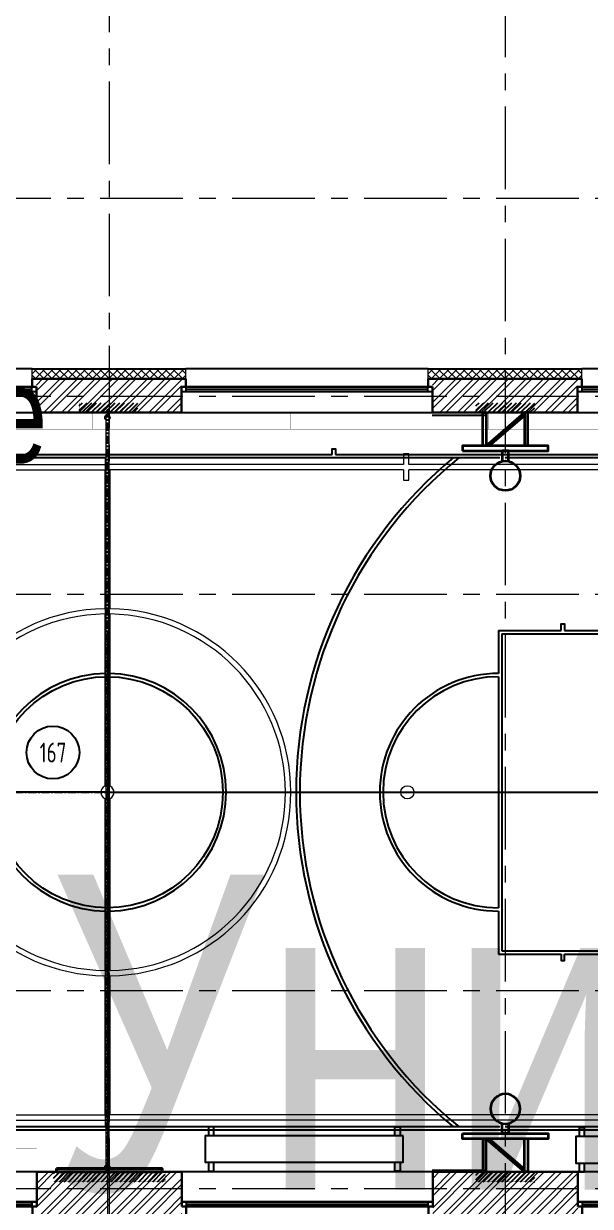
# Model space of a CAD drawing. Header units: millimetres. Extents: x -13407 to 8063098, y -54153 to 109271.
# Drawn here: x 40276 to 48863, y 60124 to 78036 of the extents above; entities that cross this region are included whole.
import ezdxf
from ezdxf.enums import TextEntityAlignment as Align

# ---------------------------------------------------------------- set-up
doc = ezdxf.new("R2018")
doc.units = ezdxf.units.MM
doc.linetypes.add('CENTER', pattern=[2, 1.25, -0.25, 0.25, -0.25])
doc.layers.get('Defpoints').update_dxf_attribs({"color": 6})
for name, color, linetype, lineweight in [('АР_Маркер экспликации', 239, 'Continuous', 13), ('АР_Навесной фасад', 5, 'Continuous', 5), ('АР_Номер помещения', 1, 'Continuous', 25), ('АР_Оси', 193, 'Continuous', 9), ('АР_Помещения_площадь', 19, 'Continuous', 9), ('АР_Сущ Несущая стена', 202, 'Continuous', 30), ('АР_Утеплитель', 250, 'Continuous', 9), ('АР_Штриховка кирпич', 250, 'Continuous', 9), ('ТХ_мебель передв', 250, 'Continuous', 13), ('ТХ_ОСНОВНОЙ', 103, 'Continuous', 25), ('ТХ_разметка минифутбол', 7, 'Continuous', 9)]:
    doc.layers.add(name, color=color, linetype=linetype, lineweight=lineweight)
doc.layers.add('АР_Названия помещений', color=124, linetype='Continuous', lineweight=5, plot=False)
for name, color, linetype in [('АР_новое окно', 160, 'Continuous'), ('ТХ_обор_спорт', 5, 'Continuous'), ('ТХ_разметка баскетбол', 7, 'Continuous'), ('ТХ_спорт_разметка', 2, 'Continuous')]:
    doc.layers.add(name, color=color, linetype=linetype)
doc.layers.add('ТХ_Задание КР', color=7, linetype='Continuous', true_color=0x9a5430)
doc.styles.add('ISOCPEUR', font='isocpeur.ttf', dxfattribs={"width": 0.7})
doc.styles.get("Standard").update_dxf_attribs({"font": 'arial.ttf'})
pattern_1 = [(45, (-951809.71, 109221.18), (-132.58252, 132.58252), []), (45, (-951721.32, 109221.18), (-132.58252, 132.58252), [])]

# ---------------------------------------------------------------- blocks, each defined once
blk = doc.blocks.new('*U14')
at = {"layer": 'АР_новое окно', "lineweight": 20}
for p, q in [((0, 3800), (-70, 3800)), ((0, 0), (-70, 0))]:
    blk.add_line(p, q, dxfattribs=at)
at = {"layer": 'АР_новое окно'}
for p, q in [((-70, 3800), (-70, 0)), ((-70, 0), (-70, 3800)), ((0, 3800), (0, 0)), ((0, 3730), (-70, 3730)), ((-35, 3730), (-35, 70)), ((0, 70), (-70, 70))]:
    blk.add_line(p, q, dxfattribs=at)
blk = doc.blocks.new('блок новое окно')
at = {"layer": 'АР_Навесной фасад', "ltscale": 100}
for points in [[(65, -640), (65, -800)], [(3735, -640), (3735, -800)]]:
    blk.add_lwpolyline(points, dxfattribs=at)
at = {"layer": 'АР_новое окно', "ltscale": 100}
for p, q in [((3800, 0), (0, 0)), ((3735, -521), (0, -521))]:
    blk.add_line(p, q, dxfattribs=at)
blk.add_lwpolyline([(65, -800), (3735, -800)], dxfattribs=at)
at = {"layer": 'АР_Сущ Несущая стена', "ltscale": 100}
for p, q in [((0, -521), (0, 0)), ((3800, -521), (3800, 0)), ((65, -521), (0, -521)), ((65, -521), (65, -640)), ((3800, -521), (3735, -521)), ((3735, -521), (3735, -640))]:
    blk.add_line(p, q, dxfattribs=at)
at = {"layer": 'АР_новое окно', "ltscale": 100, "xscale": -1, "rotation": 90}
blk.add_blockref('*U14', (3800, -521), dxfattribs=at)
blk = doc.blocks.new('*U609')
at = {"layer": 'АР_Номер помещения', "color": 7}
blk.add_circle((-4362, -1988), 400, dxfattribs=at)
at = {"layer": 'Defpoints', "color": 7, "style": 'ISOCPEUR', "width": 0.7, "flags": 1}
blk.add_attdef('КАТЕГОРИЯ', (-499, -2092), '', height=250, dxfattribs=at)
at = {"layer": 'Defpoints', "color": 7, "style": 'ISOCPEUR', "width": 0.7}
blk.add_attdef('ПЛОЩАДЬ_ПОМЕЩЕНИЯ', text='', height=200, dxfattribs=at).set_placement((7607, -7617), align=Align.MIDDLE_RIGHT)
at = {"layer": 'АР_Номер помещения', "color": 7, "style": 'ISOCPEUR', "width": 0.7}
blk.add_attdef('НОМЕР_ПОМЕЩЕНИЯ', text='', height=300, dxfattribs=at).set_placement((-4362, -1988), align=Align.MIDDLE_CENTER)
at = {"layer": 'АР_Помещения_площадь', "color": 7, "lineweight": 30, "width": 0.7, "flags": 104}
blk.add_attdef('ИМЯ_ПОМЕЩЕНИЯ', text='', height=100, dxfattribs=at).set_placement((158, 1217), align=Align.MIDDLE_CENTER)
blk = doc.blocks.new('*U610')
at = {"layer": 'Defpoints', "color": 7}
blk.add_line((371, -3321), (-51, -3321), dxfattribs=at)
at = {"layer": 'АР_Номер помещения', "color": 7}
blk.add_circle((-214, -2173), 400, dxfattribs=at)
at = {"layer": 'Defpoints', "color": 7, "style": 'ISOCPEUR', "width": 0.7, "flags": 1}
blk.add_attdef('КАТЕГОРИЯ', (-499, -2092), '', height=250, dxfattribs=at)
at = {"layer": 'Defpoints', "color": 7, "style": 'ISOCPEUR', "width": 0.7}
blk.add_attdef('ПЛОЩАДЬ_ПОМЕЩЕНИЯ', text='', height=200, dxfattribs=at).set_placement((376, -3075), align=Align.MIDDLE_RIGHT)
at = {"layer": 'АР_Номер помещения', "color": 7, "style": 'ISOCPEUR', "width": 0.7}
blk.add_attdef('НОМЕР_ПОМЕЩЕНИЯ', text='', height=300, dxfattribs=at).set_placement((-214, -2173), align=Align.MIDDLE_CENTER)
at = {"layer": 'АР_Помещения_площадь', "color": 7, "lineweight": 30, "width": 0.7, "flags": 104}
blk.add_attdef('ИМЯ_ПОМЕЩЕНИЯ', text='', height=100, dxfattribs=at).set_placement((158, 1217), align=Align.MIDDLE_CENTER)
blk = doc.blocks.new('бревно гимн 3000х400')
for points in [[(-10331, 62755), (-10331, 62890), (-10250, 62890), (-10250, 62755)], [(-7426, 62755), (-7426, 62890), (-7507, 62890), (-7507, 62755)], [(-10250, 62355), (-10250, 62220), (-10331, 62220), (-10331, 62355)], [(-7507, 62355), (-7507, 62220), (-7426, 62220), (-7426, 62355)]]:
    blk.add_lwpolyline(points)
blk.add_lwpolyline([(-10378, 62355), (-7378, 62355), (-7378, 62755), (-10378, 62755)], close=True)
blk = doc.blocks.new('У119')
at = {"const_width": 2}
blk.add_lwpolyline([(141634, -87746), (144634, -87746), (144634, -87996), (141634, -87996)], close=True, dxfattribs=at)
blk = doc.blocks.new('баскетбол')
at = {"color": 7, "ltscale": 100}
for centre, radius, start, end in [((10188.6, 0), 6578.6, 129.60082, 230.39918), ((10196.6, 0), 6530.6, 129.08868, 230.91132)]:
    blk.add_arc(centre, radius, start, end, dxfattribs=at)
at = {"layer": 'ТХ_разметка баскетбол', "color": 7}
for p, q in [((-5195.1, 5068.9), (725.9, 5068.9)), ((725.9, 1799.8), (725.9, 5068.9)), ((774.1, 1799.8), (774.1, 5068.9)), ((774.1, 5068.9), (6695.1, 5068.9)), ((6778.9, 5068.9), (12476.9, 5068.9)), ((6676.9, 2450), (6676.9, 1800)), ((6676.9, 2450), (7626.5, 2450)), ((6725, 2400), (12476.9, 2400)), ((6725, 2400), (6725, -2400)), ((7676.6, 2450), (8526.6, 2450)), ((6676.9, 1750), (6676.9, -1750)), ((725.9, -5068.9), (725.9, -1799.8)), ((774.1, -5068.9), (774.1, -1799.8)), ((6676.9, -1800), (6676.9, -2450)), ((6676.9, -2450), (7626.5, -2450)), ((6725, -2400), (12476.9, -2400)), ((7676.6, -2450), (8526.6, -2450)), ((725.9, -5068.9), (-5195.1, -5068.9)), ((6695.1, -5068.9), (774.1, -5068.9)), ((12476.9, -5068.9), (6778.9, -5068.9))]:
    blk.add_line(p, q, dxfattribs=at)
for points in [[(4155, 5117), (4155, 5201.4), (4205, 5201.4), (4205, 5117)], [(4205, 5117), (12525, 5117), (12525, -5117), (-11025, -5117), (-11025, 5117), (-2705, 5117)], [(-2655, 5117), (4155, 5117)], [(7626.5, 2450), (7626.5, 2550), (7676.6, 2550), (7676.6, 2450)], [(7626.5, -2450), (7626.5, -2550), (7676.6, -2550), (7676.6, -2450)]]:
    blk.add_lwpolyline(points, dxfattribs=at)
blk.add_circle((750, 0), 1750, dxfattribs=at)
for centre, radius, start, end in [((750, 0), 1800, 90.76597, 269.23403), ((750, 0), 1800, 270.76597, 89.23403), ((6676.9, 0), 1800, 90, 270), ((6676.9, 0), 1750, 90, 270)]:
    blk.add_arc(centre, radius, start, end, dxfattribs=at)
blk = doc.blocks.new('A$C00b7f25d')
at = {"layer": 'ТХ_разметка минифутбол', "color": 1}
for p, q in [((5675, 10628), (10202, 10628)), ((14650, 10628), (10122, 10628)), ((20770, 10628), (14730, 10628)), ((5675, 10547), (10122, 10547)), ((14650, 10547), (10202, 10547)), ((20359, 10547), (14730, 10547)), ((-34, 777), (10122, 777)), ((20359, 777), (10202, 777)), ((-444, 698), (10202, 698)), ((20770, 698), (10122, 698))]:
    blk.add_line(p, q, dxfattribs=at)
for points in [[(14730, 10628), (14730, 10788), (14650, 10788), (14650, 10628)], [(10122, 10628), (10122, 10628)], [(10202, 10628), (10202, 10628)], [(10122, 10547), (10122, 8442)], [(10122, 10547), (10122, 8442)], [(10202, 10547), (10202, 8442)], [(10202, 10547), (10202, 8442)], [(14650, 10547), (14650, 10387), (14730, 10387), (14730, 10547)], [(14650, 10547), (14650, 10387), (14730, 10387), (14730, 10547)], [(10122, 8363), (10122, 5754)], [(10122, 8363), (10122, 5754)], [(10202, 8363), (10202, 5754)], [(10122, 5571), (10122, 2963)], [(10122, 5571), (10122, 2963)], [(10202, 5571), (10202, 2963)], [(10202, 5571), (10202, 2963)], [(10122, 2883), (10122, 777)], [(10122, 2883), (10122, 777)], [(10202, 2883), (10202, 777)], [(10202, 2883), (10202, 777)], [(10122, 698), (10122, 697)], [(10122, 698), (10122, 697)], [(10202, 698), (10202, 697)], [(10202, 698), (10202, 697)]]:
    blk.add_lwpolyline(points, dxfattribs=at)
blk.add_circle((14708, 5662), 100, dxfattribs=at)
for centre, radius, start, end in [((10162, 5662), 2780, 90.8208, 269.1789), ((10163, 5662), 2780, 270.8211, 89.1792), ((10163, 5663), 2700, 90.8545, 269.1452), ((10162, 5663), 2700, 270.8548, 89.1455), ((10163, 5662), 100, 113.5709, 246.4289), ((10163, 5662), 100, 113.5855, 246.4148), ((10163, 5662), 100, 293.5711, 66.4291), ((10163, 5662), 100, 293.5852, 66.4145)]:
    blk.add_arc(centre, radius, start, end, dxfattribs=at)
blk = doc.blocks.new('ферма тренир')
at = {"color": 250, "lineweight": 35}
for p, q in [((822522, -87224), (823102, -86724)), ((822567, -87224), (823102, -86768)), ((822805, -86724), (822819, -86724)), ((822812, -86730), (822812, -86717)), ((822805, -87225), (822818, -87225)), ((822812, -87219), (822812, -87232))]:
    blk.add_line(p, q, dxfattribs=at)
for points in [[(822472, -87224), (822472, -86724), (822522, -86724), (822522, -87224)], [(823152, -87224), (823152, -86724), (823102, -86724), (823102, -87224)], [(822862, -87460), (822862, -87304), (822762, -87304), (822762, -87460)]]:
    blk.add_lwpolyline(points, dxfattribs=at)
blk.add_lwpolyline([(822162, -87304), (823462, -87304), (823462, -87224), (822162, -87224)], close=True, dxfattribs=at)
blk.add_circle((822812, -87679), 225, dxfattribs=at)

msp = doc.modelspace()

# ---------------------------------------------------------------- hatches: boundary and pattern name
at = {"layer": 'АР_Утеплитель', "ltscale": 100}
h = msp.add_hatch(dxfattribs=at)
h.set_pattern_fill('ANSI37', color=256, scale=700)
h.set_pattern_definition([(45, (-935635.03, 108547.145), (-61.871843, 61.871843), []), (135, (-935635.03, 108547.145), (-61.871843, -61.871843), [])])
h.paths.add_polyline_path([(42734.9, 72655), (40404.9, 72655), (40404.9, 72805), (42734.9, 72805)])
h = msp.add_hatch(dxfattribs=at)
h.set_pattern_fill('ANSI37', color=256, scale=700)
h.set_pattern_definition([(45, (-929635.03, 108547.145), (-61.871843, 61.871843), []), (135, (-929635.03, 108547.145), (-61.871843, -61.871843), [])])
h.paths.add_polyline_path([(48734.9, 72655), (46404.9, 72655), (46404.9, 72805), (48734.9, 72805)])
at = {"layer": 'АР_Штриховка кирпич', "ltscale": 100}
h = msp.add_hatch(dxfattribs=at)
h.set_pattern_fill('ANSI32', color=256, scale=500)
h.set_pattern_definition([(45, (-957809.71, 109221.18), (-132.58252, 132.58252), []), (45, (-957721.32, 109221.18), (-132.58252, 132.58252), [])])
h.paths.add_polyline_path([(42669.9, 72655), (40469.9, 72655), (40469.9, 72145), (42669.9, 72145)])
h = msp.add_hatch(dxfattribs=at)
h.set_pattern_fill('ANSI32', color=256, scale=500)
h.set_pattern_definition(pattern_1)
h.paths.add_polyline_path([(48669.9, 72655), (46469.9, 72655), (46469.9, 72145), (48669.9, 72145)])
h = msp.add_hatch(dxfattribs=at)
h.set_pattern_fill('ANSI32', color=256, scale=500)
h.set_pattern_definition(pattern_1)
h.paths.add_polyline_path([(42674.9, 60645), (40474.9, 60645), (40474.9, 60005), (42674.9, 60005)])
h = msp.add_hatch(dxfattribs=at)
h.set_pattern_fill('ANSI32', color=256, scale=500)
h.set_pattern_definition(pattern_1)
h.paths.add_polyline_path([(48674.9, 60645), (46474.9, 60645), (46474.9, 60005), (48674.9, 60005)])
at = {"layer": 'ТХ_Задание КР', "ltscale": 100, "transparency": 33554636}
h = msp.add_hatch(dxfattribs=at)
h.set_pattern_fill('ANSI31', color=20, scale=400)
h.set_pattern_definition([(45, (217792.09, -55206.89), (-35.355339, 35.355339), [])])
h.paths.add_polyline_path([(41118.2, 72145), (41118.2, 72295.1), (42008.2, 72295.1), (42008.2, 72145)])
h = msp.add_hatch(dxfattribs=at)
h.set_pattern_fill('ANSI31', color=20, scale=400)
h.set_pattern_definition([(45, (223803.854, -55206.934), (-35.355339, 35.355339), [])])
h.paths.add_polyline_path([(47129.9, 72145), (47129.9, 72295), (48019.9, 72295), (48019.9, 72145)])
h = msp.add_hatch(dxfattribs=at)
h.set_pattern_fill('ANSI31', color=20, scale=400)
h.set_pattern_definition([(45, (217803.854, -66857.02), (-35.355339, 35.355339), [])])
h.paths.add_polyline_path([(40729.9, 60494.9), (40729.9, 60645), (42419.9, 60645), (42419.9, 60494.9)])
h = msp.add_hatch(dxfattribs=at)
h.set_pattern_fill('ANSI31', color=20, scale=400)
h.set_pattern_definition([(45, (223803.854, -66856.977), (-35.355339, 35.355339), [])])
h.paths.add_polyline_path([(47129.9, 60495), (47129.9, 60645), (48019.9, 60645), (48019.9, 60495)])

# ---------------------------------------------------------------- linework, layer by layer
at = {"layer": 'АР_Навесной фасад', "ltscale": 100}
for p, q in [((40404.9, 72815), (42734.9, 72815)), ((40404.9, 72805), (42734.9, 72805)), ((46404.9, 72815), (48734.9, 72815)), ((46404.9, 72805), (48734.9, 72805))]:
    msp.add_line(p, q, dxfattribs=at)
for points in [[(40404.9, 72655), (40404.9, 72815)], [(42734.9, 72655), (42734.9, 72815)], [(46404.9, 72655), (46404.9, 72815)], [(48734.9, 72655), (48734.9, 72815)]]:
    msp.add_lwpolyline(points, dxfattribs=at)
at = {"layer": 'АР_новое окно'}
for p, q in [((36669.9, 72145), (40469.9, 72145)), ((42669.9, 72145), (46469.9, 72145)), ((48669.9, 72145), (52469.9, 72145))]:
    msp.add_line(p, q, dxfattribs=at)
for points in [[(36734.9, 72815), (40404.9, 72815)], [(42734.9, 72815), (46404.9, 72815)], [(48734.9, 72815), (52404.9, 72815)]]:
    msp.add_lwpolyline(points, dxfattribs=at)
at = {"layer": 'АР_Оси', "linetype": 'CENTER', "ltscale": 1000}
for p, q in [((41569.9, 79157.5), (41569.9, 23425.1)), ((47569.9, 78779.3), (47569.9, 23046.9)), ((-12563.8, 75395), (70614.6, 75395)), ((-12563.8, 72395), (70614.6, 72395)), ((-12563.8, 69395), (70614.6, 69395)), ((-12563.8, 69395), (70614.6, 69395)), ((-12563.8, 63395), (70614.6, 63395)), ((-12563.8, 60395), (70614.6, 60395))]:
    msp.add_line(p, q, dxfattribs=at)
at = {"layer": 'АР_Сущ Несущая стена', "ltscale": 100}
for p, q in [((40404.9, 72655), (42734.9, 72655)), ((40404.9, 72536.1), (40404.9, 72655)), ((42734.9, 72536.1), (42734.9, 72655)), ((46404.9, 72655), (48734.9, 72655)), ((46404.9, 72536.1), (46404.9, 72655)), ((48734.9, 72536.1), (48734.9, 72655)), ((40404.9, 72536.1), (40469.9, 72536.1)), ((40469.9, 72536.1), (40469.9, 72145)), ((42669.9, 72536.1), (42669.9, 72145)), ((42669.9, 72536.1), (42734.9, 72536.1)), ((46404.9, 72536.1), (46469.9, 72536.1)), ((46469.9, 72536.1), (46469.9, 72145)), ((48669.9, 72536.1), (48669.9, 72145)), ((48669.9, 72536.1), (48734.9, 72536.1)), ((40469.9, 72145), (42669.9, 72145)), ((46469.9, 72145), (48669.9, 72145)), ((40474.9, 60645), (42674.9, 60645)), ((46474.9, 60645), (48674.9, 60645)), ((46474.9, 60123.9), (46474.9, 60645)), ((46474.9, 60123.9), (46409.9, 60123.9))]:
    msp.add_line(p, q, dxfattribs=at)
at = {"layer": 'АР_Сущ Несущая стена', "lineweight": 15, "ltscale": 100}
msp.add_line((36734.9, 72536.1), (40469.9, 72536.1), dxfattribs=at)
at = {"layer": 'ТХ_Задание КР', "color": 20, "ltscale": 100, "const_width": 2}
for points in [[(41118.2, 72145), (41118.2, 72295.1), (42008.2, 72295.1), (42008.2, 72145)], [(47129.9, 72145), (47129.9, 72295), (48019.9, 72295), (48019.9, 72145)], [(40729.9, 60494.9), (40729.9, 60645), (42419.9, 60645), (42419.9, 60494.9)], [(47129.9, 60495), (47129.9, 60645), (48019.9, 60645), (48019.9, 60495)]]:
    msp.add_lwpolyline(points, close=True, dxfattribs=at)
at = {"layer": 'ТХ_мебель передв', "color": 1, "ltscale": 100}
for p, q in [((41544.9, 68820.8), (41544.9, 58017.3)), ((42113.9, 66395), (34074.9, 66395))]:
    msp.add_line(p, q, dxfattribs=at)
at = {"layer": 'ТХ_обор_спорт', "color": 0, "linetype": 'CENTER', "ltscale": 100}
for points in [[(41544.9, 72195), (41544.9, 60595)], [(29744.9, 66394.9), (53344.9, 66395)]]:
    msp.add_lwpolyline(points, dxfattribs=at)
at = {"layer": 'ТХ_обор_спорт', "lineweight": 5}
for points in [[(41570.5, 60672.5), (41570.5, 72107.4), (41520.5, 72107.4), (41520.5, 60672.5)], [(41570.6, 60677.5), (41570.6, 72112.4), (41520.6, 72112.4), (41520.6, 60677.5)]]:
    msp.add_lwpolyline(points, close=True, dxfattribs=at)
at = {"layer": 'ТХ_обор_спорт', "const_width": 2}
msp.add_lwpolyline([(39804.9, 60995), (40474.9, 60995), (40474.9, 60645), (39804.9, 60645)], close=True, dxfattribs=at)
at = {"layer": 'ТХ_обор_спорт', "lineweight": 40}
msp.add_lwpolyline([(40774.9, 60695), (42374.9, 60695), (42374.9, 60645), (40774.9, 60645)], close=True, dxfattribs=at)
at = {"layer": 'ТХ_обор_спорт', "lineweight": 5}
for centre in [(41545.5, 72067.4), (41544.9, 60714.4)]:
    msp.add_circle(centre, 40, dxfattribs=at)
at = {"layer": 'ТХ_ОСНОВНОЙ', "ltscale": 0.1}
for p, q in [((46468.3, 72107.4), (47268.3, 72106.6)), ((46468.3, 60672.5), (47268.3, 60673.3))]:
    msp.add_line(p, q, dxfattribs=at)
at = {"layer": 'ТХ_спорт_разметка', "ltscale": 0.1}
for q in [(28886.4, 66395), (54203.5, 66395)]:
    msp.add_line((41544.9, 66395), q, dxfattribs=at)

# ---------------------------------------------------------------- block references
for p in [(36674.9, 60645), (42674.9, 60645)]:
    msp.add_blockref('блок новое окно', p)
at = {"layer": 'АР_Маркер экспликации'}
ref = msp.add_blockref('*U610', (32501.3, 76679.7), dxfattribs=at)
ref.add_attrib('НОМЕР_ПОМЕЩЕНИЯ', '164', dxfattribs={"layer": 'АР_Номер помещения', "color": 7, "height": 300, "style": 'ISOCPEUR', "width": 0.7}).set_placement((32287.2, 74507), align=Align.MIDDLE_CENTER)
lines = msp.add_mtext('\\W0.8000;Тех. помещение', dxfattribs={"layer": 'АР_Названия помещений', "insert": (32270.4, 75261.3), "char_height": 1451.417, "width": 926.94, "attachment_point": 1})
ref.add_attrib('ИМЯ_ПОМЕЩЕНИЯ', '', (32270.4, 75261.3), dxfattribs={"flags": 104}).embed_mtext(lines)
ref.add_attrib('ПЛОЩАДЬ_ПОМЕЩЕНИЯ', '####', dxfattribs={"layer": 'Defpoints', "color": 7, "height": 200, "style": 'ISOCPEUR', "width": 0.7}).set_placement((32877.4, 73604.9), align=Align.MIDDLE_RIGHT)
ref = msp.add_blockref('*U609', (45082.5, 68985), dxfattribs=at)
ref.add_attrib('НОМЕР_ПОМЕЩЕНИЯ', '167', dxfattribs={"layer": 'АР_Номер помещения', "color": 7, "height": 300, "style": 'ISOCPEUR', "width": 0.7}).set_placement((40720.9, 66996.8), align=Align.MIDDLE_CENTER)
lines = msp.add_mtext('\\W0.8000;Универсальный спортивный зал', dxfattribs={"layer": 'АР_Названия помещений', "insert": (40653.9, 65145.3), "char_height": 4767.182, "width": 926.94, "attachment_point": 1})
ref.add_attrib('ИМЯ_ПОМЕЩЕНИЯ', '', (40653.9, 65145.3), dxfattribs={"flags": 104}).embed_mtext(lines)
at = {"layer": 'АР_новое окно', "xscale": -1, "rotation": 90}
for p in [(40469.9, 72466.1), (46469.9, 72466.1), (52469.9, 72466.1)]:
    msp.add_blockref('*U14', p, dxfattribs=at)
at = {"layer": 'АР_новое окно'}
msp.add_blockref('блок новое окно', (48674.9, 60645), dxfattribs=at)
at = {"layer": 'ТХ_обор_спорт'}
for p in [(-103314.1, 159891), (-100314.1, 159891), (-97314.1, 159891), (-94314.1, 159891)]:
    msp.add_blockref('У119', p, dxfattribs=at)
at = {"layer": 'ТХ_обор_спорт', "color": 250, "linetype": 'Continuous', "lineweight": 30}
msp.add_blockref('ферма тренир', (-775236.9, 158868.5), dxfattribs=at)
at = {"layer": 'ТХ_обор_спорт', "color": 217, "ltscale": 10, "true_color": 0x93278f}
msp.add_blockref('баскетбол', (40794.9, 66395), dxfattribs=at)
at = {"layer": 'ТХ_обор_спорт', "ltscale": 100}
msp.add_blockref('A$C00b7f25d', (31382.4, 60732.6), dxfattribs=at)
at = {"layer": 'ТХ_обор_спорт', "color": 250, "linetype": 'Continuous', "lineweight": 30, "xscale": -1, "rotation": 180}
msp.add_blockref('ферма тренир', (-775236.9, -26078.5), dxfattribs=at)
at = {"layer": 'ТХ_обор_спорт', "rotation": 180}
for p in [(35649.6, 123548.9), (41267.7, 123535.1)]:
    msp.add_blockref('бревно гимн 3000х400', p, dxfattribs=at)

doc.saveas('drawing.dxf')
